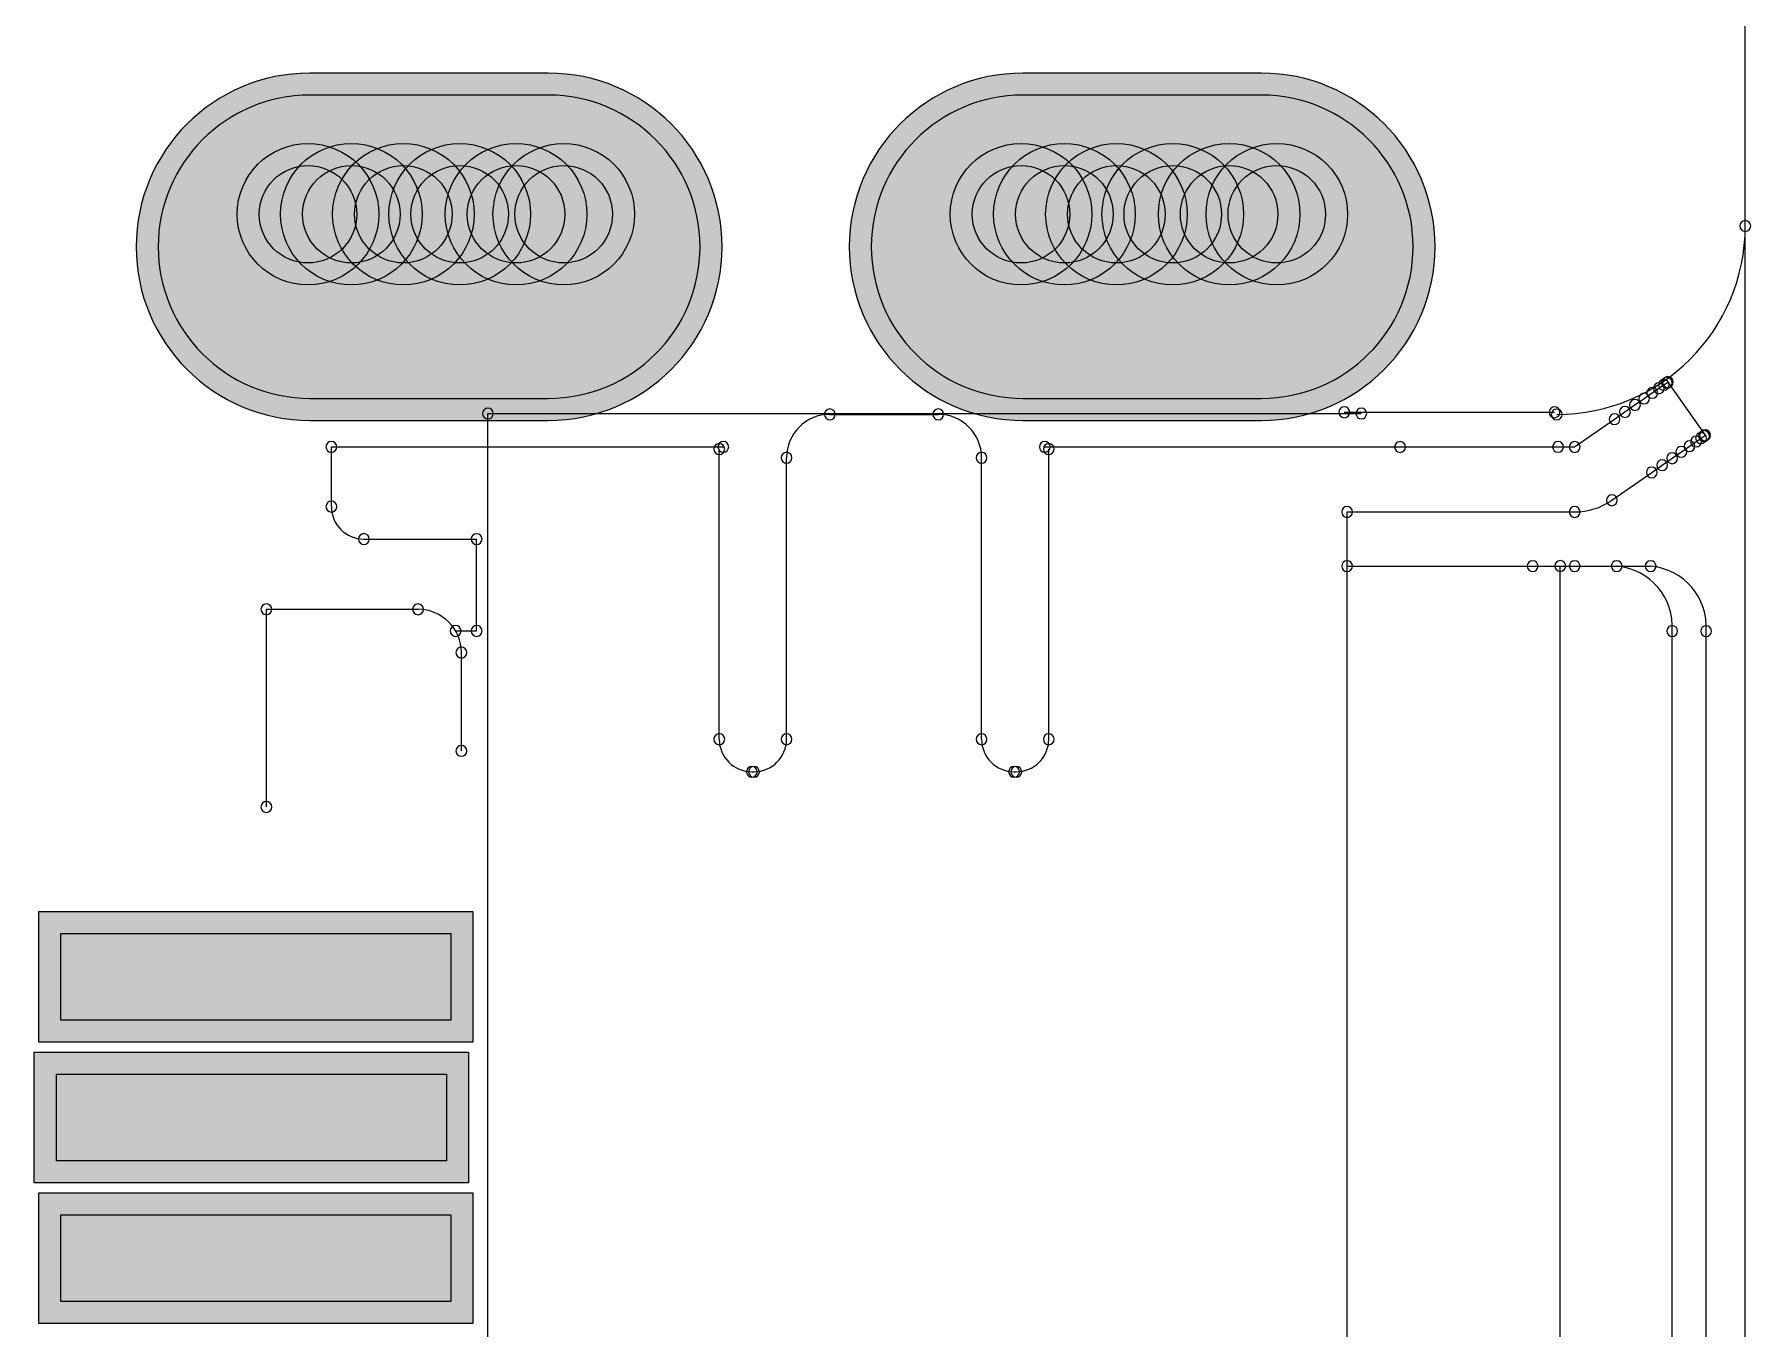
# Model space of a CAD drawing. Header units: millimetres. Extents: x -16.3 to 57, y -39.6 to 27.9.
# Drawn here: x 46.61 to 54.53, y 15.44 to 21.41 of the extents above; entities that cross this region are included whole.
import ezdxf

# ---------------------------------------------------------------- set-up
doc = ezdxf.new("R2010")
doc.units = ezdxf.units.MM
doc.header["$MEASUREMENT"] = 0
for name, color, linetype in [('BottomLayer', 5, 'Continuous'), ('BottomSolder', 6, 'Continuous'), ('Mechanical1', 6, 'Continuous'), ('MultiLayer', 9, 'Continuous'), ('PadHoleLayer', 156, 'Continuous'), ('TopLayer', 1, 'Continuous'), ('TopOverlay', 2, 'Continuous'), ('TopPaste', 8, 'Continuous'), ('TopSolder', 216, 'Continuous')]:
    doc.layers.add(name, color=color, linetype=linetype)

msp = doc.modelspace()

# ---------------------------------------------------------------- hatches: boundary and pattern name
at = {"layer": 'BottomLayer'}
h = msp.add_hatch(color=5, dxfattribs=at)
edge = h.paths.add_edge_path()
edge.add_arc((47.8692, 20.582), 0.225, 0, 360)
h = msp.add_hatch(color=5, dxfattribs=at)
edge = h.paths.add_edge_path()
edge.add_arc((48.0692, 20.582), 0.225, 0, 360)
h = msp.add_hatch(color=5, dxfattribs=at)
edge = h.paths.add_edge_path()
edge.add_arc((48.3092, 20.582), 0.225, 0, 360)
h = msp.add_hatch(color=5, dxfattribs=at)
edge = h.paths.add_edge_path()
edge.add_arc((48.5692, 20.582), 0.225, 0, 360)
h = msp.add_hatch(color=5, dxfattribs=at)
edge = h.paths.add_edge_path()
edge.add_arc((48.8292, 20.582), 0.225, 0, 360)
h = msp.add_hatch(color=5, dxfattribs=at)
edge = h.paths.add_edge_path()
edge.add_arc((49.0492, 20.582), 0.225, 0, 360)
h = msp.add_hatch(color=5, dxfattribs=at)
edge = h.paths.add_edge_path()
edge.add_arc((51.1592, 20.582), 0.225, 0, 360)
h = msp.add_hatch(color=5, dxfattribs=at)
edge = h.paths.add_edge_path()
edge.add_arc((51.3592, 20.582), 0.225, 0, 360)
h = msp.add_hatch(color=5, dxfattribs=at)
edge = h.paths.add_edge_path()
edge.add_arc((51.5992, 20.582), 0.225, 0, 360)
h = msp.add_hatch(color=5, dxfattribs=at)
edge = h.paths.add_edge_path()
edge.add_arc((51.8592, 20.582), 0.225, 0, 360)
h = msp.add_hatch(color=5, dxfattribs=at)
edge = h.paths.add_edge_path()
edge.add_arc((52.1192, 20.582), 0.225, 0, 360)
h = msp.add_hatch(color=5, dxfattribs=at)
edge = h.paths.add_edge_path()
edge.add_arc((52.3392, 20.582), 0.225, 0, 360)
at = {"layer": 'BottomSolder'}
h = msp.add_hatch(color=6, dxfattribs=at)
edge = h.paths.add_edge_path()
edge.add_arc((47.8692, 20.582), 0.3266, 0, 360)
h = msp.add_hatch(color=6, dxfattribs=at)
edge = h.paths.add_edge_path()
edge.add_arc((48.0692, 20.582), 0.3266, 0, 360)
h = msp.add_hatch(color=6, dxfattribs=at)
edge = h.paths.add_edge_path()
edge.add_arc((48.3092, 20.582), 0.3266, 0, 360)
h = msp.add_hatch(color=6, dxfattribs=at)
edge = h.paths.add_edge_path()
edge.add_arc((48.5692, 20.582), 0.3266, 0, 360)
h = msp.add_hatch(color=6, dxfattribs=at)
edge = h.paths.add_edge_path()
edge.add_arc((48.8292, 20.582), 0.3266, 0, 360)
h = msp.add_hatch(color=6, dxfattribs=at)
edge = h.paths.add_edge_path()
edge.add_arc((49.0492, 20.582), 0.3266, 0, 360)
h = msp.add_hatch(color=6, dxfattribs=at)
edge = h.paths.add_edge_path()
edge.add_arc((51.1592, 20.582), 0.3266, 0, 360)
h = msp.add_hatch(color=6, dxfattribs=at)
edge = h.paths.add_edge_path()
edge.add_arc((51.3592, 20.582), 0.3266, 0, 360)
h = msp.add_hatch(color=6, dxfattribs=at)
edge = h.paths.add_edge_path()
edge.add_arc((51.5992, 20.582), 0.3266, 0, 360)
h = msp.add_hatch(color=6, dxfattribs=at)
edge = h.paths.add_edge_path()
edge.add_arc((51.8592, 20.582), 0.3266, 0, 360)
h = msp.add_hatch(color=6, dxfattribs=at)
edge = h.paths.add_edge_path()
edge.add_arc((52.1192, 20.582), 0.3266, 0, 360)
h = msp.add_hatch(color=6, dxfattribs=at)
edge = h.paths.add_edge_path()
edge.add_arc((52.3392, 20.582), 0.3266, 0, 360)
at = {"layer": 'MultiLayer'}
h = msp.add_hatch(color=9, dxfattribs=at)
edge = h.paths.add_edge_path()
edge.add_arc((47.8692, 20.582), 0.225, 0, 360)
h = msp.add_hatch(color=9, dxfattribs=at)
edge = h.paths.add_edge_path()
edge.add_arc((48.0692, 20.582), 0.225, 0, 360)
h = msp.add_hatch(color=9, dxfattribs=at)
edge = h.paths.add_edge_path()
edge.add_arc((48.3092, 20.582), 0.225, 0, 360)
h = msp.add_hatch(color=9, dxfattribs=at)
edge = h.paths.add_edge_path()
edge.add_arc((48.5692, 20.582), 0.225, 0, 360)
h = msp.add_hatch(color=9, dxfattribs=at)
edge = h.paths.add_edge_path()
edge.add_arc((48.8292, 20.582), 0.225, 0, 360)
h = msp.add_hatch(color=9, dxfattribs=at)
edge = h.paths.add_edge_path()
edge.add_arc((49.0492, 20.582), 0.225, 0, 360)
h = msp.add_hatch(color=9, dxfattribs=at)
edge = h.paths.add_edge_path()
edge.add_arc((51.1592, 20.582), 0.225, 0, 360)
h = msp.add_hatch(color=9, dxfattribs=at)
edge = h.paths.add_edge_path()
edge.add_arc((51.3592, 20.582), 0.225, 0, 360)
h = msp.add_hatch(color=9, dxfattribs=at)
edge = h.paths.add_edge_path()
edge.add_arc((51.5992, 20.582), 0.225, 0, 360)
h = msp.add_hatch(color=9, dxfattribs=at)
edge = h.paths.add_edge_path()
edge.add_arc((51.8592, 20.582), 0.225, 0, 360)
h = msp.add_hatch(color=9, dxfattribs=at)
edge = h.paths.add_edge_path()
edge.add_arc((52.1192, 20.582), 0.225, 0, 360)
h = msp.add_hatch(color=9, dxfattribs=at)
edge = h.paths.add_edge_path()
edge.add_arc((52.3392, 20.582), 0.225, 0, 360)
at = {"layer": 'PadHoleLayer'}
h = msp.add_hatch(color=156, dxfattribs=at)
edge = h.paths.add_edge_path()
edge.add_arc((47.8692, 20.582), 0.225, 0, 360)
h = msp.add_hatch(color=156, dxfattribs=at)
edge = h.paths.add_edge_path()
edge.add_arc((48.0692, 20.582), 0.225, 0, 360)
h = msp.add_hatch(color=156, dxfattribs=at)
edge = h.paths.add_edge_path()
edge.add_arc((48.3092, 20.582), 0.225, 0, 360)
h = msp.add_hatch(color=156, dxfattribs=at)
edge = h.paths.add_edge_path()
edge.add_arc((48.5692, 20.582), 0.225, 0, 360)
h = msp.add_hatch(color=156, dxfattribs=at)
edge = h.paths.add_edge_path()
edge.add_arc((48.8292, 20.582), 0.225, 0, 360)
h = msp.add_hatch(color=156, dxfattribs=at)
edge = h.paths.add_edge_path()
edge.add_arc((49.0492, 20.582), 0.225, 0, 360)
h = msp.add_hatch(color=156, dxfattribs=at)
edge = h.paths.add_edge_path()
edge.add_arc((51.1592, 20.582), 0.225, 0, 360)
h = msp.add_hatch(color=156, dxfattribs=at)
edge = h.paths.add_edge_path()
edge.add_arc((51.3592, 20.582), 0.225, 0, 360)
h = msp.add_hatch(color=156, dxfattribs=at)
edge = h.paths.add_edge_path()
edge.add_arc((51.5992, 20.582), 0.225, 0, 360)
h = msp.add_hatch(color=156, dxfattribs=at)
edge = h.paths.add_edge_path()
edge.add_arc((51.8592, 20.582), 0.225, 0, 360)
h = msp.add_hatch(color=156, dxfattribs=at)
edge = h.paths.add_edge_path()
edge.add_arc((52.1192, 20.582), 0.225, 0, 360)
h = msp.add_hatch(color=156, dxfattribs=at)
edge = h.paths.add_edge_path()
edge.add_arc((52.3392, 20.582), 0.225, 0, 360)
at = {"layer": 'TopLayer'}
h = msp.add_hatch(color=1, dxfattribs=at)
edge = h.paths.add_edge_path()
edge.add_arc((47.878, 20.432), 0.7, 90, 270)
edge.add_line((47.878, 19.732), (48.978, 19.732))
edge.add_arc((48.978, 20.432), 0.7, 270, 450)
edge.add_line((48.978, 21.132), (47.878, 21.132))
h = msp.add_hatch(color=1, dxfattribs=at)
edge = h.paths.add_edge_path()
edge.add_arc((51.168, 20.432), 0.7, 90, 270)
edge.add_line((51.168, 19.732), (52.268, 19.732))
edge.add_arc((52.268, 20.432), 0.7, 270, 450)
edge.add_line((52.268, 21.132), (51.168, 21.132))
h = msp.add_hatch(color=1, dxfattribs=at)
edge = h.paths.add_edge_path()
edge.add_arc((47.8692, 20.582), 0.225, 0, 360)
h = msp.add_hatch(color=1, dxfattribs=at)
edge = h.paths.add_edge_path()
edge.add_arc((48.0692, 20.582), 0.225, 0, 360)
h = msp.add_hatch(color=1, dxfattribs=at)
edge = h.paths.add_edge_path()
edge.add_arc((48.3092, 20.582), 0.225, 0, 360)
h = msp.add_hatch(color=1, dxfattribs=at)
edge = h.paths.add_edge_path()
edge.add_arc((48.5692, 20.582), 0.225, 0, 360)
h = msp.add_hatch(color=1, dxfattribs=at)
edge = h.paths.add_edge_path()
edge.add_arc((48.8292, 20.582), 0.225, 0, 360)
h = msp.add_hatch(color=1, dxfattribs=at)
edge = h.paths.add_edge_path()
edge.add_arc((49.0492, 20.582), 0.225, 0, 360)
h = msp.add_hatch(color=1, dxfattribs=at)
edge = h.paths.add_edge_path()
edge.add_arc((51.1592, 20.582), 0.225, 0, 360)
h = msp.add_hatch(color=1, dxfattribs=at)
edge = h.paths.add_edge_path()
edge.add_arc((51.3592, 20.582), 0.225, 0, 360)
h = msp.add_hatch(color=1, dxfattribs=at)
edge = h.paths.add_edge_path()
edge.add_arc((51.5992, 20.582), 0.225, 0, 360)
h = msp.add_hatch(color=1, dxfattribs=at)
edge = h.paths.add_edge_path()
edge.add_arc((51.8592, 20.582), 0.225, 0, 360)
h = msp.add_hatch(color=1, dxfattribs=at)
edge = h.paths.add_edge_path()
edge.add_arc((52.1192, 20.582), 0.225, 0, 360)
h = msp.add_hatch(color=1, dxfattribs=at)
edge = h.paths.add_edge_path()
edge.add_arc((52.3392, 20.582), 0.225, 0, 360)
for points in [[(46.7281, 16.8621), (46.7281, 17.2621), (48.5281, 17.2621), (48.5281, 16.8621)], [(46.708, 16.212), (46.708, 16.612), (48.508, 16.612), (48.508, 16.212)], [(46.7281, 15.562), (46.7281, 15.962), (48.5281, 15.962), (48.5281, 15.562)]]:
    msp.add_hatch(color=1, dxfattribs=at).paths.add_polyline_path(points)
at = {"layer": 'TopPaste'}
h = msp.add_hatch(color=8, dxfattribs=at)
edge = h.paths.add_edge_path()
edge.add_arc((47.878, 20.432), 0.7, 90, 270)
edge.add_line((47.878, 19.732), (48.978, 19.732))
edge.add_arc((48.978, 20.432), 0.7, 270, 450)
edge.add_line((48.978, 21.132), (47.878, 21.132))
h = msp.add_hatch(color=8, dxfattribs=at)
edge = h.paths.add_edge_path()
edge.add_arc((51.168, 20.432), 0.7, 90, 270)
edge.add_line((51.168, 19.732), (52.268, 19.732))
edge.add_arc((52.268, 20.432), 0.7, 270, 450)
edge.add_line((52.268, 21.132), (51.168, 21.132))
for points in [[(46.7281, 16.8621), (46.7281, 17.2621), (48.5281, 17.2621), (48.5281, 16.8621)], [(46.708, 16.212), (46.708, 16.612), (48.508, 16.612), (48.508, 16.212)], [(46.7281, 15.562), (46.7281, 15.962), (48.5281, 15.962), (48.5281, 15.562)]]:
    msp.add_hatch(color=8, dxfattribs=at).paths.add_polyline_path(points)
at = {"layer": 'TopSolder'}
h = msp.add_hatch(color=216, dxfattribs=at)
edge = h.paths.add_edge_path()
edge.add_arc((47.878, 20.432), 0.8016, 90, 270)
edge.add_line((47.878, 19.6304), (48.978, 19.6304))
edge.add_arc((48.978, 20.432), 0.8016, 270, 450)
edge.add_line((48.978, 21.2336), (47.878, 21.2336))
h = msp.add_hatch(color=216, dxfattribs=at)
edge = h.paths.add_edge_path()
edge.add_arc((51.168, 20.432), 0.8016, 90, 270)
edge.add_line((51.168, 19.6304), (52.268, 19.6304))
edge.add_arc((52.268, 20.432), 0.8016, 270, 450)
edge.add_line((52.268, 21.2336), (51.168, 21.2336))
h = msp.add_hatch(color=216, dxfattribs=at)
edge = h.paths.add_edge_path()
edge.add_arc((47.8692, 20.582), 0.3266, 0, 360)
h = msp.add_hatch(color=216, dxfattribs=at)
edge = h.paths.add_edge_path()
edge.add_arc((48.0692, 20.582), 0.3266, 0, 360)
h = msp.add_hatch(color=216, dxfattribs=at)
edge = h.paths.add_edge_path()
edge.add_arc((48.3092, 20.582), 0.3266, 0, 360)
h = msp.add_hatch(color=216, dxfattribs=at)
edge = h.paths.add_edge_path()
edge.add_arc((48.5692, 20.582), 0.3266, 0, 360)
h = msp.add_hatch(color=216, dxfattribs=at)
edge = h.paths.add_edge_path()
edge.add_arc((48.8292, 20.582), 0.3266, 0, 360)
h = msp.add_hatch(color=216, dxfattribs=at)
edge = h.paths.add_edge_path()
edge.add_arc((49.0492, 20.582), 0.3266, 0, 360)
h = msp.add_hatch(color=216, dxfattribs=at)
edge = h.paths.add_edge_path()
edge.add_arc((51.1592, 20.582), 0.3266, 0, 360)
h = msp.add_hatch(color=216, dxfattribs=at)
edge = h.paths.add_edge_path()
edge.add_arc((51.3592, 20.582), 0.3266, 0, 360)
h = msp.add_hatch(color=216, dxfattribs=at)
edge = h.paths.add_edge_path()
edge.add_arc((51.5992, 20.582), 0.3266, 0, 360)
h = msp.add_hatch(color=216, dxfattribs=at)
edge = h.paths.add_edge_path()
edge.add_arc((51.8592, 20.582), 0.3266, 0, 360)
h = msp.add_hatch(color=216, dxfattribs=at)
edge = h.paths.add_edge_path()
edge.add_arc((52.1192, 20.582), 0.3266, 0, 360)
h = msp.add_hatch(color=216, dxfattribs=at)
edge = h.paths.add_edge_path()
edge.add_arc((52.3392, 20.582), 0.3266, 0, 360)
for points in [[(46.6265, 16.7605), (46.6265, 17.3637), (48.6297, 17.3637), (48.6297, 16.7605)], [(46.6064, 16.1104), (46.6064, 16.7136), (48.6096, 16.7136), (48.6096, 16.1104)], [(46.6265, 15.4604), (46.6265, 16.0636), (48.6297, 16.0636), (48.6297, 15.4604)]]:
    msp.add_hatch(color=216, dxfattribs=at).paths.add_polyline_path(points)

# ---------------------------------------------------------------- linework, layer by layer
at = {"layer": 'BottomLayer', "color": 5}
for centre in [(47.8692, 20.582), (48.0692, 20.582), (48.3092, 20.582), (48.5692, 20.582), (48.8292, 20.582), (49.0492, 20.582), (51.1592, 20.582), (51.3592, 20.582), (51.5992, 20.582), (51.8592, 20.582), (52.1192, 20.582), (52.3392, 20.582)]:
    msp.add_circle(centre, 0.225, dxfattribs=at)
at = {"layer": 'BottomSolder', "color": 6}
for centre in [(47.8692, 20.582), (48.0692, 20.582), (48.3092, 20.582), (48.5692, 20.582), (48.8292, 20.582), (49.0492, 20.582), (51.1592, 20.582), (51.3592, 20.582), (51.5992, 20.582), (51.8592, 20.582), (52.1192, 20.582), (52.3392, 20.582)]:
    msp.add_circle(centre, 0.3266, dxfattribs=at)
at = {"layer": 'Mechanical1'}
for p, q in [((54.5006, -37.1322), (54.5006, 27.8578)), ((54.5006, 20.5278), (54.5006, 27.8578)), ((48.6992, 11.862), (48.6992, 19.662)), ((48.6992, 19.662), (52.7292, 19.662)), ((52.6506, 19.6678), (53.6206, 19.6678))]:
    msp.add_line(p, q, dxfattribs=at)
for centre, radius, start, end in [((53.6306, 20.5278), 0.87, 270, 0), ((54.5006, 20.5278), 0.025, 0, 180), ((54.5006, 20.5278), 0.025, 0, 180), ((54.5006, 20.5278), 0.025, 180, 0), ((54.5006, 20.5278), 0.025, 180, 0), ((48.6992, 19.662), 0.025, 0, 180), ((48.6992, 19.662), 0.025, 0, 180), ((48.6992, 19.662), 0.025, 180, 0), ((48.6992, 19.662), 0.025, 180, 0), ((52.6506, 19.6678), 0.025, 0, 180), ((52.6506, 19.6678), 0.025, 180, 0), ((52.7292, 19.662), 0.025, 0, 180), ((52.7292, 19.662), 0.025, 180, 0), ((53.6206, 19.6678), 0.025, 0, 180), ((53.6206, 19.6678), 0.025, 180, 0), ((53.6306, 19.6578), 0.025, 0, 180), ((53.6306, 19.6578), 0.025, 180, 0)]:
    msp.add_arc(centre, radius, start, end, dxfattribs=at)
at = {"layer": 'MultiLayer', "color": 9}
for centre in [(47.8692, 20.582), (48.0692, 20.582), (48.3092, 20.582), (48.5692, 20.582), (48.8292, 20.582), (49.0492, 20.582), (51.1592, 20.582), (51.3592, 20.582), (51.5992, 20.582), (51.8592, 20.582), (52.1192, 20.582), (52.3392, 20.582)]:
    msp.add_circle(centre, 0.225, dxfattribs=at)
at = {"layer": 'PadHoleLayer', "color": 156}
for centre in [(47.8692, 20.582), (48.0692, 20.582), (48.3092, 20.582), (48.5692, 20.582), (48.8292, 20.582), (49.0492, 20.582), (51.1592, 20.582), (51.3592, 20.582), (51.5992, 20.582), (51.8592, 20.582), (52.1192, 20.582), (52.3392, 20.582)]:
    msp.add_circle(centre, 0.225, dxfattribs=at)
at = {"layer": 'TopLayer', "color": 1}
for p, q in [((48.978, 21.132), (47.878, 21.132)), ((52.268, 21.132), (51.168, 21.132)), ((47.878, 19.732), (48.978, 19.732)), ((51.168, 19.732), (52.268, 19.732))]:
    msp.add_line(p, q, dxfattribs=at)
at = {"layer": 'TopLayer', "color": 1, "extrusion": (0, 0, -1)}
for p, q in [((46.7281, 16.8621), (46.7281, 17.2621)), ((46.7281, 17.2621), (48.5281, 17.2621)), ((48.5281, 17.2621), (48.5281, 16.8621)), ((48.5281, 16.8621), (46.7281, 16.8621)), ((46.708, 16.212), (46.708, 16.612)), ((46.708, 16.612), (48.508, 16.612)), ((48.508, 16.612), (48.508, 16.212)), ((48.508, 16.212), (46.708, 16.212)), ((46.7281, 15.562), (46.7281, 15.962)), ((46.7281, 15.962), (48.5281, 15.962)), ((48.5281, 15.962), (48.5281, 15.562)), ((48.5281, 15.562), (46.7281, 15.562))]:
    msp.add_line(p, q, dxfattribs=at)
at = {"layer": 'TopLayer', "color": 1}
for centre in [(47.8692, 20.582), (48.0692, 20.582), (48.3092, 20.582), (48.5692, 20.582), (48.8292, 20.582), (49.0492, 20.582), (51.1592, 20.582), (51.3592, 20.582), (51.5992, 20.582), (51.8592, 20.582), (52.1192, 20.582), (52.3392, 20.582)]:
    msp.add_circle(centre, 0.225, dxfattribs=at)
for centre, start, end in [((47.878, 20.432), 90, 270), ((48.978, 20.432), 270, 90), ((51.168, 20.432), 90, 270), ((52.268, 20.432), 270, 90)]:
    msp.add_arc(centre, 0.7, start, end, dxfattribs=at)
at = {"layer": 'TopOverlay'}
for p, q in [((54.1248, 19.7944), (54.1388, 19.8042)), ((54.1248, 19.7944), (54.1388, 19.8042)), ((54.1388, 19.8042), (54.1435, 19.8075)), ((54.1388, 19.8042), (54.1435, 19.8075)), ((54.1435, 19.8075), (54.3152, 19.5614)), ((53.9916, 19.7015), (54.0342, 19.7312)), ((53.9916, 19.7015), (54.0342, 19.7312)), ((54.0342, 19.7312), (54.0715, 19.7572)), ((54.0342, 19.7312), (54.0715, 19.7572)), ((54.0715, 19.7572), (54.1021, 19.7786)), ((54.0715, 19.7572), (54.1021, 19.7786)), ((54.1021, 19.7786), (54.1248, 19.7944)), ((54.1021, 19.7786), (54.1248, 19.7944)), ((50.277, 19.6581), (50.777, 19.6581)), ((50.277, 19.6581), (50.777, 19.6581)), ((53.8975, 19.6358), (53.9455, 19.6693)), ((53.8975, 19.6358), (53.9455, 19.6693)), ((53.9455, 19.6693), (53.9916, 19.7015)), ((53.9455, 19.6693), (53.9916, 19.7015)), ((53.7135, 19.5075), (53.8975, 19.6358)), ((54.3105, 19.5582), (54.3152, 19.5614)), ((54.3105, 19.5582), (54.3152, 19.5614)), ((47.977, 19.2323), (47.977, 19.5081)), ((47.977, 19.5081), (49.7855, 19.5081)), ((49.767, 18.1581), (49.767, 19.4982)), ((51.2686, 19.5081), (53.637, 19.5081)), ((51.287, 18.1581), (51.287, 19.4982)), ((52.9079, 19.5075), (53.7135, 19.5075)), ((54.1633, 19.4555), (54.2058, 19.4852)), ((54.1633, 19.4555), (54.2058, 19.4852)), ((54.2058, 19.4852), (54.2431, 19.5112)), ((54.2058, 19.4852), (54.2431, 19.5112)), ((54.2431, 19.5112), (54.2737, 19.5325)), ((54.2431, 19.5112), (54.2737, 19.5325)), ((54.2737, 19.5325), (54.2965, 19.5484)), ((54.2737, 19.5325), (54.2965, 19.5484)), ((54.2965, 19.5484), (54.3105, 19.5582)), ((54.2965, 19.5484), (54.3105, 19.5582)), ((50.077, 18.1581), (50.077, 19.4581)), ((50.977, 18.1581), (50.977, 19.4581)), ((54.0692, 19.3898), (54.1171, 19.4233)), ((54.0692, 19.3898), (54.1171, 19.4233)), ((54.1171, 19.4233), (54.1633, 19.4555)), ((54.1171, 19.4233), (54.1633, 19.4555)), ((53.8852, 19.2614), (54.0692, 19.3898)), ((52.6635, 12.3807), (52.6635, 19.2075)), ((52.6635, 19.2075), (53.7135, 19.2075)), ((48.127, 19.0823), (48.647, 19.0823)), ((48.647, 18.6581), (48.647, 19.0823)), ((52.6635, 18.9575), (53.5195, 18.9575)), ((53.5195, 18.9575), (53.7135, 18.9575)), ((53.647, 12.5581), (53.647, 18.9581)), ((53.7135, 18.9575), (53.9075, 18.9575)), ((53.9075, 18.9575), (54.064, 18.9575)), ((47.677, 17.8456), (47.677, 18.7581)), ((47.677, 18.7581), (48.377, 18.7581)), ((48.5502, 18.6581), (48.647, 18.6581)), ((54.1635, 12.8575), (54.1635, 18.6575)), ((54.32, 12.8575), (54.32, 18.6575)), ((48.577, 18.1045), (48.577, 18.5581)), ((49.917, 18.0081), (49.927, 18.0081)), ((51.127, 18.0081), (51.137, 18.0081))]:
    msp.add_line(p, q, dxfattribs=at)
for centre, radius, start, end in [((54.1021, 19.7786), 0.025, 0, 180), ((54.1021, 19.7786), 0.025, 0, 180), ((54.1021, 19.7786), 0.025, 0, 180), ((54.1021, 19.7786), 0.025, 0, 180), ((54.1248, 19.7944), 0.025, 0, 180), ((54.1248, 19.7944), 0.025, 0, 180), ((54.1248, 19.7944), 0.025, 0, 180), ((54.1248, 19.7944), 0.025, 0, 180), ((54.1388, 19.8042), 0.025, 0, 180), ((54.1388, 19.8042), 0.025, 0, 180), ((54.1388, 19.8042), 0.025, 0, 180), ((54.1388, 19.8042), 0.025, 0, 180), ((54.1388, 19.8042), 0.025, 180, 0), ((54.1388, 19.8042), 0.025, 180, 0), ((54.1388, 19.8042), 0.025, 180, 0), ((54.1388, 19.8042), 0.025, 180, 0), ((54.1435, 19.8075), 0.025, 0, 180), ((54.1435, 19.8075), 0.025, 0, 180), ((54.1435, 19.8075), 0.025, 0, 180), ((54.1435, 19.8075), 0.025, 180, 0), ((54.1435, 19.8075), 0.025, 180, 0), ((54.1435, 19.8075), 0.025, 180, 0), ((53.9916, 19.7015), 0.025, 0, 180), ((53.9916, 19.7015), 0.025, 0, 180), ((53.9916, 19.7015), 0.025, 0, 180), ((53.9916, 19.7015), 0.025, 0, 180), ((54.0342, 19.7312), 0.025, 0, 180), ((54.0342, 19.7312), 0.025, 0, 180), ((54.0342, 19.7312), 0.025, 0, 180), ((54.0342, 19.7312), 0.025, 0, 180), ((54.0342, 19.7312), 0.025, 180, 0), ((54.0342, 19.7312), 0.025, 180, 0), ((54.0342, 19.7312), 0.025, 180, 0), ((54.0342, 19.7312), 0.025, 180, 0), ((54.0715, 19.7572), 0.025, 0, 180), ((54.0715, 19.7572), 0.025, 0, 180), ((54.0715, 19.7572), 0.025, 0, 180), ((54.0715, 19.7572), 0.025, 0, 180), ((54.0715, 19.7572), 0.025, 180, 0), ((54.0715, 19.7572), 0.025, 180, 0), ((54.0715, 19.7572), 0.025, 180, 0), ((54.0715, 19.7572), 0.025, 180, 0), ((54.1021, 19.7786), 0.025, 180, 0), ((54.1021, 19.7786), 0.025, 180, 0), ((54.1021, 19.7786), 0.025, 180, 0), ((54.1021, 19.7786), 0.025, 180, 0), ((54.1248, 19.7944), 0.025, 180, 0), ((54.1248, 19.7944), 0.025, 180, 0), ((54.1248, 19.7944), 0.025, 180, 0), ((54.1248, 19.7944), 0.025, 180, 0), ((50.277, 19.4581), 0.2, 90, 180), ((50.277, 19.6581), 0.025, 0, 180), ((50.277, 19.6581), 0.025, 0, 180), ((50.277, 19.6581), 0.025, 0, 180), ((50.277, 19.6581), 0.025, 180, 0), ((50.277, 19.6581), 0.025, 180, 0), ((50.277, 19.6581), 0.025, 180, 0), ((50.777, 19.6581), 0.025, 0, 180), ((50.777, 19.6581), 0.025, 0, 180), ((50.777, 19.6581), 0.025, 0, 180), ((50.777, 19.6581), 0.025, 180, 0), ((50.777, 19.6581), 0.025, 180, 0), ((50.777, 19.6581), 0.025, 180, 0), ((50.777, 19.4581), 0.2, 0, 90), ((53.8975, 19.6358), 0.025, 0, 180), ((53.8975, 19.6358), 0.025, 0, 180), ((53.8975, 19.6358), 0.025, 0, 180), ((53.9455, 19.6693), 0.025, 0, 180), ((53.9455, 19.6693), 0.025, 0, 180), ((53.9455, 19.6693), 0.025, 0, 180), ((53.9455, 19.6693), 0.025, 0, 180), ((53.9455, 19.6693), 0.025, 180, 0), ((53.9455, 19.6693), 0.025, 180, 0), ((53.9455, 19.6693), 0.025, 180, 0), ((53.9455, 19.6693), 0.025, 180, 0), ((53.9916, 19.7015), 0.025, 180, 0), ((53.9916, 19.7015), 0.025, 180, 0), ((53.9916, 19.7015), 0.025, 180, 0), ((53.9916, 19.7015), 0.025, 180, 0), ((53.8975, 19.6358), 0.025, 180, 0), ((53.8975, 19.6358), 0.025, 180, 0), ((53.8975, 19.6358), 0.025, 180, 0), ((54.2965, 19.5484), 0.025, 0, 180), ((54.2965, 19.5484), 0.025, 0, 180), ((54.2965, 19.5484), 0.025, 0, 180), ((54.2965, 19.5484), 0.025, 0, 180), ((54.3105, 19.5582), 0.025, 0, 180), ((54.3105, 19.5582), 0.025, 0, 180), ((54.3105, 19.5582), 0.025, 0, 180), ((54.3105, 19.5582), 0.025, 0, 180), ((54.3152, 19.5614), 0.025, 0, 180), ((54.3152, 19.5614), 0.025, 0, 180), ((54.3152, 19.5614), 0.025, 0, 180), ((54.3152, 19.5614), 0.025, 180, 0), ((54.3152, 19.5614), 0.025, 180, 0), ((54.3152, 19.5614), 0.025, 180, 0), ((47.977, 19.5081), 0.025, 0, 180), ((47.977, 19.5081), 0.025, 0, 180), ((47.977, 19.5081), 0.025, 180, 0), ((47.977, 19.5081), 0.025, 180, 0), ((49.767, 19.4982), 0.025, 0, 180), ((49.767, 19.4982), 0.025, 180, 0), ((49.7855, 19.5081), 0.025, 0, 180), ((49.7855, 19.5081), 0.025, 180, 0), ((50.077, 19.4581), 0.025, 0, 180), ((50.077, 19.4581), 0.025, 0, 180), ((50.977, 19.4581), 0.025, 0, 180), ((50.977, 19.4581), 0.025, 0, 180), ((51.2686, 19.5081), 0.025, 0, 180), ((51.2686, 19.5081), 0.025, 180, 0), ((51.287, 19.4982), 0.025, 0, 180), ((51.287, 19.4982), 0.025, 180, 0), ((52.9079, 19.5075), 0.025, 0, 180), ((52.9079, 19.5075), 0.025, 180, 0), ((53.637, 19.5081), 0.025, 0, 180), ((53.637, 19.5081), 0.025, 180, 0), ((53.7135, 19.5075), 0.025, 0, 180), ((53.7135, 19.5075), 0.025, 0, 180), ((53.7135, 19.5075), 0.025, 180, 0), ((53.7135, 19.5075), 0.025, 180, 0), ((54.2058, 19.4852), 0.025, 0, 180), ((54.2058, 19.4852), 0.025, 0, 180), ((54.2058, 19.4852), 0.025, 0, 180), ((54.2058, 19.4852), 0.025, 0, 180), ((54.2058, 19.4852), 0.025, 180, 0), ((54.2058, 19.4852), 0.025, 180, 0), ((54.2058, 19.4852), 0.025, 180, 0), ((54.2058, 19.4852), 0.025, 180, 0), ((54.2431, 19.5112), 0.025, 0, 180), ((54.2431, 19.5112), 0.025, 0, 180), ((54.2431, 19.5112), 0.025, 0, 180), ((54.2431, 19.5112), 0.025, 0, 180), ((54.2431, 19.5112), 0.025, 180, 0), ((54.2431, 19.5112), 0.025, 180, 0), ((54.2431, 19.5112), 0.025, 180, 0), ((54.2431, 19.5112), 0.025, 180, 0), ((54.2737, 19.5325), 0.025, 0, 180), ((54.2737, 19.5325), 0.025, 0, 180), ((54.2737, 19.5325), 0.025, 0, 180), ((54.2737, 19.5325), 0.025, 0, 180), ((54.2737, 19.5325), 0.025, 180, 0), ((54.2737, 19.5325), 0.025, 180, 0), ((54.2737, 19.5325), 0.025, 180, 0), ((54.2737, 19.5325), 0.025, 180, 0), ((54.2965, 19.5484), 0.025, 180, 0), ((54.2965, 19.5484), 0.025, 180, 0), ((54.2965, 19.5484), 0.025, 180, 0), ((54.2965, 19.5484), 0.025, 180, 0), ((54.3105, 19.5582), 0.025, 180, 0), ((54.3105, 19.5582), 0.025, 180, 0), ((54.3105, 19.5582), 0.025, 180, 0), ((54.3105, 19.5582), 0.025, 180, 0), ((50.077, 19.4581), 0.025, 180, 0), ((50.077, 19.4581), 0.025, 180, 0), ((50.977, 19.4581), 0.025, 180, 0), ((50.977, 19.4581), 0.025, 180, 0), ((54.0692, 19.3898), 0.025, 0, 180), ((54.0692, 19.3898), 0.025, 0, 180), ((54.0692, 19.3898), 0.025, 0, 180), ((54.1171, 19.4233), 0.025, 0, 180), ((54.1171, 19.4233), 0.025, 0, 180), ((54.1171, 19.4233), 0.025, 0, 180), ((54.1171, 19.4233), 0.025, 0, 180), ((54.1171, 19.4233), 0.025, 180, 0), ((54.1171, 19.4233), 0.025, 180, 0), ((54.1171, 19.4233), 0.025, 180, 0), ((54.1171, 19.4233), 0.025, 180, 0), ((54.1633, 19.4555), 0.025, 0, 180), ((54.1633, 19.4555), 0.025, 0, 180), ((54.1633, 19.4555), 0.025, 0, 180), ((54.1633, 19.4555), 0.025, 0, 180), ((54.1633, 19.4555), 0.025, 180, 0), ((54.1633, 19.4555), 0.025, 180, 0), ((54.1633, 19.4555), 0.025, 180, 0), ((54.1633, 19.4555), 0.025, 180, 0), ((54.0692, 19.3898), 0.025, 180, 0), ((54.0692, 19.3898), 0.025, 180, 0), ((54.0692, 19.3898), 0.025, 180, 0), ((47.977, 19.2323), 0.025, 0, 180), ((47.977, 19.2323), 0.025, 0, 180), ((53.7135, 19.5075), 0.3, 269.99972, 304.90172), ((53.8852, 19.2615), 0.025, 0, 180), ((53.8852, 19.2614), 0.025, 0, 180), ((53.8852, 19.2615), 0.025, 180, 0), ((53.8852, 19.2614), 0.025, 180, 0), ((47.977, 19.2323), 0.025, 180, 0), ((47.977, 19.2323), 0.025, 180, 0), ((48.127, 19.2323), 0.15, 180, 270), ((52.6635, 19.2075), 0.025, 0, 180), ((52.6635, 19.2075), 0.025, 0, 180), ((52.6635, 19.2075), 0.025, 180, 0), ((52.6635, 19.2075), 0.025, 180, 0), ((53.7135, 19.2075), 0.025, 0, 180), ((53.7135, 19.2075), 0.025, 0, 180), ((53.7135, 19.2075), 0.025, 180, 0), ((53.7135, 19.2075), 0.025, 180, 0), ((48.127, 19.0823), 0.025, 0, 180), ((48.127, 19.0824), 0.025, 0, 180), ((48.647, 19.0823), 0.025, 0, 180), ((48.647, 19.0823), 0.025, 0, 180), ((48.127, 19.0824), 0.025, 180, 0), ((48.127, 19.0823), 0.025, 180, 0), ((48.647, 19.0823), 0.025, 180, 0), ((48.647, 19.0823), 0.025, 180, 0), ((52.6635, 18.9575), 0.025, 0, 180), ((52.6635, 18.9575), 0.025, 180, 0), ((53.5195, 18.9575), 0.025, 0, 180), ((53.5195, 18.9575), 0.025, 0, 180), ((53.5195, 18.9575), 0.025, 180, 0), ((53.5195, 18.9575), 0.025, 180, 0), ((53.647, 18.9581), 0.025, 0, 180), ((53.647, 18.9581), 0.025, 180, 0), ((53.7135, 18.9575), 0.025, 0, 180), ((53.7135, 18.9575), 0.025, 0, 180), ((53.7135, 18.9575), 0.025, 180, 0), ((53.7135, 18.9575), 0.025, 180, 0), ((53.9075, 18.9575), 0.025, 0, 180), ((53.9075, 18.9575), 0.025, 0, 180), ((53.9075, 18.9575), 0.025, 0, 180), ((53.9075, 18.9575), 0.025, 180, 0), ((53.9075, 18.9575), 0.025, 180, 0), ((53.9075, 18.9575), 0.025, 180, 0), ((53.8836, 18.6779), 0.2806, 355.83287, 85.11387), ((54.064, 18.9575), 0.025, 0, 180), ((54.064, 18.9575), 0.025, 0, 180), ((54.064, 18.9575), 0.025, 180, 0), ((54.064, 18.9575), 0.025, 180, 0), ((54.0401, 18.6779), 0.2806, 355.83293, 85.11493), ((47.677, 18.7581), 0.025, 0, 180), ((47.677, 18.7581), 0.025, 0, 180), ((48.377, 18.7581), 0.025, 0, 180), ((48.377, 18.7581), 0.025, 0, 180), ((47.677, 18.7581), 0.025, 180, 0), ((47.677, 18.7581), 0.025, 180, 0), ((48.377, 18.7581), 0.025, 180, 0), ((48.377, 18.7581), 0.025, 180, 0), ((48.377, 18.5581), 0.2, 0, 90), ((48.5502, 18.6581), 0.025, 0, 180), ((48.5502, 18.6581), 0.025, 180, 0), ((48.647, 18.6581), 0.025, 0, 180), ((48.647, 18.6581), 0.025, 0, 180), ((48.647, 18.6581), 0.025, 180, 0), ((48.647, 18.6581), 0.025, 180, 0), ((54.1635, 18.6575), 0.025, 0, 180), ((54.1635, 18.6575), 0.025, 0, 180), ((54.1635, 18.6575), 0.025, 180, 0), ((54.1635, 18.6575), 0.025, 180, 0), ((54.32, 18.6575), 0.025, 0, 180), ((54.32, 18.6575), 0.025, 0, 180), ((54.32, 18.6575), 0.025, 180, 0), ((54.32, 18.6575), 0.025, 180, 0), ((48.577, 18.5581), 0.025, 0, 180), ((48.577, 18.5581), 0.025, 0, 180), ((48.577, 18.5581), 0.025, 180, 0), ((48.577, 18.5581), 0.025, 180, 0), ((49.767, 18.1581), 0.025, 0, 180), ((49.767, 18.1581), 0.025, 0, 180), ((49.767, 18.1581), 0.025, 180, 0), ((49.767, 18.1581), 0.025, 180, 0), ((49.917, 18.1581), 0.15, 180, 270), ((49.927, 18.1581), 0.15, 270, 0), ((50.077, 18.1581), 0.025, 0, 180), ((50.077, 18.1581), 0.025, 0, 180), ((50.077, 18.1581), 0.025, 180, 0), ((50.077, 18.1581), 0.025, 180, 0), ((50.977, 18.1581), 0.025, 0, 180), ((50.977, 18.1581), 0.025, 0, 180), ((50.977, 18.1581), 0.025, 180, 0), ((50.977, 18.1581), 0.025, 180, 0), ((51.127, 18.1581), 0.15, 180, 270), ((51.137, 18.1581), 0.15, 270, 0), ((51.287, 18.1581), 0.025, 0, 180), ((51.287, 18.1581), 0.025, 0, 180), ((51.287, 18.1581), 0.025, 180, 0), ((51.287, 18.1581), 0.025, 180, 0), ((48.577, 18.1045), 0.025, 0, 180), ((48.577, 18.1045), 0.025, 180, 0), ((49.917, 18.0081), 0.025, 0, 180), ((49.917, 18.0081), 0.025, 0, 180), ((49.917, 18.0081), 0.025, 180, 0), ((49.917, 18.0081), 0.025, 180, 0), ((49.927, 18.0081), 0.025, 0, 180), ((49.927, 18.0081), 0.025, 0, 180), ((49.927, 18.0081), 0.025, 180, 0), ((49.927, 18.0081), 0.025, 180, 0), ((51.127, 18.0081), 0.025, 0, 180), ((51.127, 18.0081), 0.025, 0, 180), ((51.127, 18.0081), 0.025, 180, 0), ((51.127, 18.0081), 0.025, 180, 0), ((51.137, 18.0081), 0.025, 0, 180), ((51.137, 18.0081), 0.025, 0, 180), ((51.137, 18.0081), 0.025, 180, 0), ((51.137, 18.0081), 0.025, 180, 0), ((47.677, 17.8456), 0.025, 0, 180), ((47.677, 17.8456), 0.025, 180, 0)]:
    msp.add_arc(centre, radius, start, end, dxfattribs=at)
at = {"layer": 'TopPaste', "color": 8}
for p, q in [((48.978, 21.132), (47.878, 21.132)), ((52.268, 21.132), (51.168, 21.132)), ((47.878, 19.732), (48.978, 19.732)), ((51.168, 19.732), (52.268, 19.732))]:
    msp.add_line(p, q, dxfattribs=at)
at = {"layer": 'TopPaste', "color": 8, "extrusion": (0, 0, -1)}
for p, q in [((46.7281, 16.8621), (46.7281, 17.2621)), ((46.7281, 17.2621), (48.5281, 17.2621)), ((48.5281, 17.2621), (48.5281, 16.8621)), ((48.5281, 16.8621), (46.7281, 16.8621)), ((46.708, 16.212), (46.708, 16.612)), ((46.708, 16.612), (48.508, 16.612)), ((48.508, 16.612), (48.508, 16.212)), ((48.508, 16.212), (46.708, 16.212)), ((46.7281, 15.562), (46.7281, 15.962)), ((46.7281, 15.962), (48.5281, 15.962)), ((48.5281, 15.962), (48.5281, 15.562)), ((48.5281, 15.562), (46.7281, 15.562))]:
    msp.add_line(p, q, dxfattribs=at)
at = {"layer": 'TopPaste', "color": 8}
for centre, start, end in [((47.878, 20.432), 90, 270), ((48.978, 20.432), 270, 90), ((51.168, 20.432), 90, 270), ((52.268, 20.432), 270, 90)]:
    msp.add_arc(centre, 0.7, start, end, dxfattribs=at)
at = {"layer": 'TopSolder', "color": 216}
for p, q in [((48.978, 21.2336), (47.878, 21.2336)), ((52.268, 21.2336), (51.168, 21.2336)), ((47.878, 19.6304), (48.978, 19.6304)), ((51.168, 19.6304), (52.268, 19.6304))]:
    msp.add_line(p, q, dxfattribs=at)
at = {"layer": 'TopSolder', "color": 216, "extrusion": (0, 0, -1)}
for p, q in [((46.6265, 16.7605), (46.6265, 17.3637)), ((46.6265, 17.3637), (48.6297, 17.3637)), ((48.6297, 17.3637), (48.6297, 16.7605)), ((46.6064, 16.1104), (46.6064, 16.7136)), ((46.6064, 16.7136), (48.6096, 16.7136)), ((48.6297, 16.7605), (46.6265, 16.7605)), ((48.6096, 16.7136), (48.6096, 16.1104)), ((48.6096, 16.1104), (46.6064, 16.1104)), ((46.6265, 15.4604), (46.6265, 16.0636)), ((46.6265, 16.0636), (48.6297, 16.0636)), ((48.6297, 16.0636), (48.6297, 15.4604)), ((48.6297, 15.4604), (46.6265, 15.4604))]:
    msp.add_line(p, q, dxfattribs=at)
at = {"layer": 'TopSolder', "color": 216}
for centre in [(47.8692, 20.582), (48.0692, 20.582), (48.3092, 20.582), (48.5692, 20.582), (48.8292, 20.582), (49.0492, 20.582), (51.1592, 20.582), (51.3592, 20.582), (51.5992, 20.582), (51.8592, 20.582), (52.1192, 20.582), (52.3392, 20.582)]:
    msp.add_circle(centre, 0.3266, dxfattribs=at)
for centre, start, end in [((47.878, 20.432), 90, 270), ((48.978, 20.432), 270, 90), ((51.168, 20.432), 90, 270), ((52.268, 20.432), 270, 90)]:
    msp.add_arc(centre, 0.8016, start, end, dxfattribs=at)

doc.saveas('drawing.dxf')
